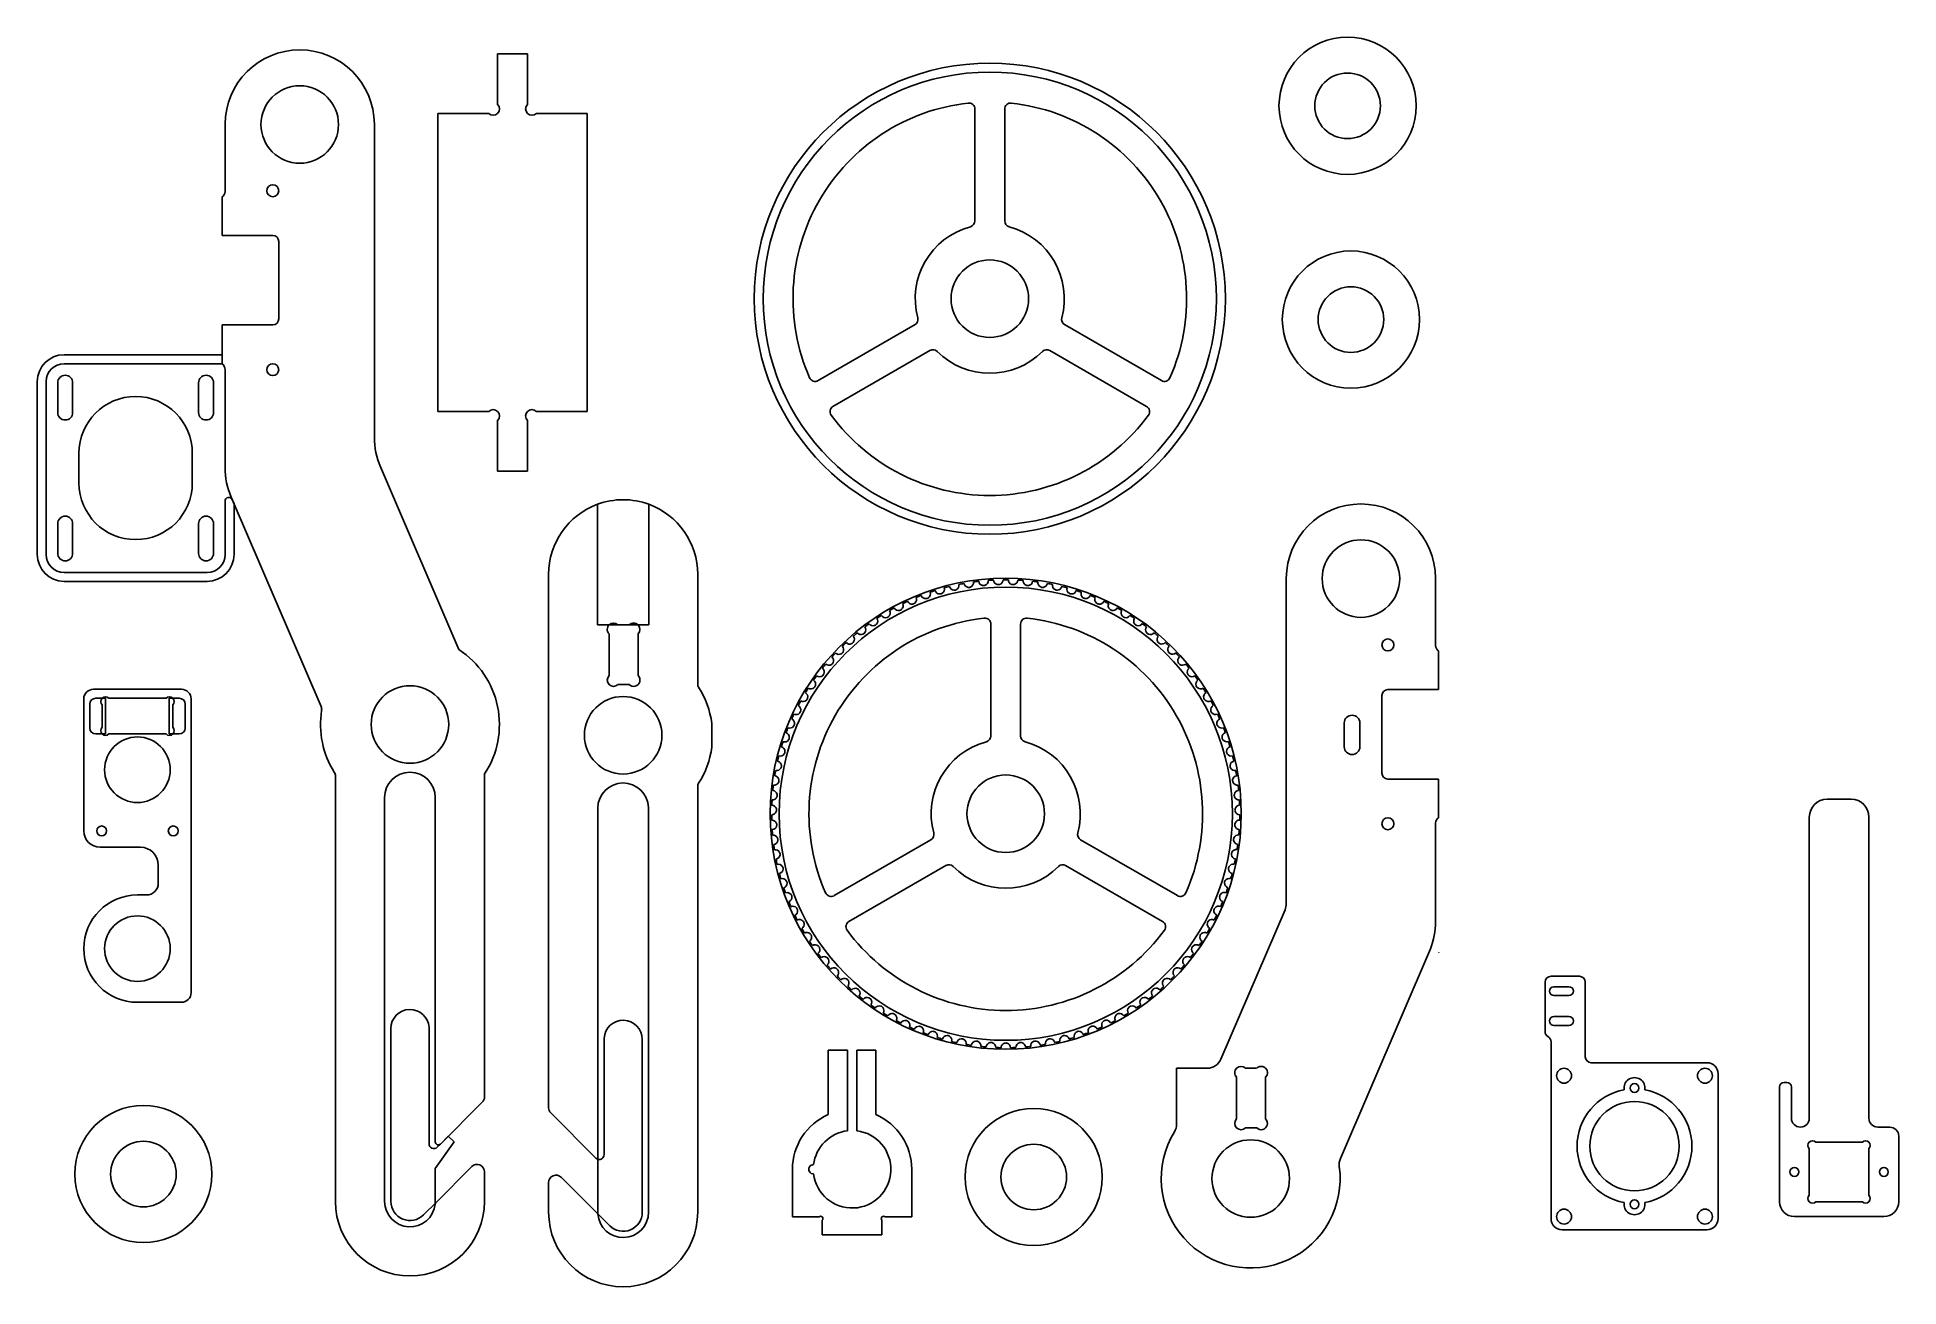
# Model space of a CAD drawing. Extents: x 18 to 642, y 12 to 431.
import ezdxf

# ---------------------------------------------------------------- set-up
doc = ezdxf.new("R2010")
doc.units = 0
doc.header["$MEASUREMENT"] = 0
doc.layers.get('0').update_dxf_attribs({"linetype": 'CONTINUOUS'})
doc.layers.add('STANDARD', color=178, linetype='CONTINUOUS')

msp = doc.modelspace()

# ---------------------------------------------------------------- linework, layer by layer
for p, q in [((332.65, 406.62), (332.65, 369.08)), ((342.65, 369.08), (342.65, 406.62)), ((312.57, 334.29), (280.06, 315.52)), ((395.24, 315.52), (362.73, 334.29)), ((285.06, 306.86), (317.57, 325.63)), ((357.73, 325.63), (390.24, 306.86)), ((25.06, 304.82), (25.06, 314.82)), ((30.06, 314.82), (30.06, 304.82)), ((72.32, 304.82), (72.32, 314.82)), ((77.32, 314.82), (77.32, 304.82)), ((32.18, 291.19), (32.18, 281.19)), ((70.19, 281.19), (70.19, 291.19)), ((206.08, 274.05), (206.08, 233.58)), ((223.3, 233.58), (223.3, 274.05)), ((25.06, 257.56), (25.06, 267.56)), ((30.06, 267.56), (30.06, 257.56)), ((72.32, 267.56), (72.32, 257.56)), ((77.32, 257.56), (77.32, 267.56)), ((189.69, 250.58), (189.69, 71.66)), ((239.69, 213.74), (239.69, 250.58)), ((321.31, 244), (321.31, 244)), ((326.03, 245.23), (326.03, 245.23)), ((330.82, 246.15), (330.82, 246.15)), ((335.66, 246.77), (335.66, 246.77)), ((340.53, 247.08), (340.53, 247.08)), ((345.41, 247.09), (345.41, 247.09)), ((350.27, 246.78), (350.27, 246.78)), ((355.11, 246.16), (355.11, 246.16)), ((359.9, 245.24), (359.9, 245.24)), ((364.63, 244.02), (364.63, 244.02)), ((307.74, 238.56), (307.74, 238.56)), ((312.15, 240.66), (312.15, 240.66)), ((316.68, 242.48), (316.68, 242.48)), ((369.26, 242.5), (369.26, 242.5)), ((373.79, 240.69), (373.79, 240.69)), ((378.2, 238.59), (378.2, 238.59)), ((206.08, 233.58), (209.97, 233.58)), ((209.97, 233.58), (219.69, 233.58)), ((216.69, 233.58), (212.95, 233.58)), ((219.69, 233.58), (223.3, 233.58)), ((299.38, 233.55), (299.38, 233.55)), ((303.48, 236.19), (303.48, 236.19)), ((338, 233.86), (338, 196.32)), ((348, 196.32), (348, 233.86)), ((382.46, 236.22), (382.46, 236.22)), ((386.57, 233.59), (386.57, 233.59)), ((209.97, 230.58), (209.96, 216.57)), ((219.68, 216.57), (219.69, 230.58)), ((291.72, 227.52), (291.72, 227.52)), ((295.45, 230.66), (295.45, 230.66)), ((390.5, 230.7), (390.5, 230.7)), ((394.23, 227.56), (394.23, 227.56)), ((284.88, 220.57), (284.88, 220.57)), ((288.19, 224.15), (288.19, 224.15)), ((397.77, 224.2), (397.77, 224.2)), ((401.08, 220.62), (401.08, 220.62)), ((212.96, 213.57), (216.7, 213.56)), ((278.98, 212.8), (278.98, 212.8)), ((281.8, 216.78), (281.8, 216.78)), ((404.15, 216.83), (404.15, 216.83)), ((406.99, 212.86), (406.99, 212.86)), ((276.41, 208.66), (276.41, 208.66)), ((409.56, 208.71), (409.56, 208.71)), ((244.42, 192.57), (244.42, 200.57)), ((272.08, 199.92), (272.08, 199.92)), ((274.1, 204.36), (274.1, 204.36)), ((411.87, 204.42), (411.87, 204.42)), ((413.89, 199.98), (413.89, 199.98)), ((270.34, 195.36), (270.34, 195.36)), ((415.64, 195.42), (415.64, 195.42)), ((268.89, 190.7), (268.89, 190.7)), ((417.09, 190.76), (417.09, 190.76)), ((266.9, 181.15), (266.9, 181.15)), ((267.75, 185.96), (267.75, 185.96)), ((418.24, 186.02), (418.24, 186.02)), ((419.09, 181.22), (419.09, 181.22)), ((134.69, 69.19), (134.69, 175.69)), ((151.69, 175.69), (151.69, 69.19)), ((239.69, 36.59), (239.69, 179.41)), ((266.36, 176.31), (266.36, 176.31)), ((419.63, 176.37), (419.63, 176.37)), ((626.5, 175.12), (618.5, 175.12)), ((266.13, 171.43), (266.13, 171.43)), ((419.87, 171.5), (419.87, 171.5)), ((612.5, 169.12), (612.5, 68.12)), ((632.5, 68.12), (632.5, 169.12)), ((266.21, 166.56), (266.21, 166.56)), ((419.79, 166.62), (419.79, 166.62)), ((266.6, 161.69), (266.6, 161.69)), ((267.3, 156.86), (267.3, 156.86)), ((317.92, 161.54), (285.41, 142.77)), ((400.59, 142.77), (368.08, 161.54)), ((418.71, 156.93), (418.71, 156.93)), ((419.41, 161.76), (419.41, 161.76)), ((268.3, 152.09), (268.3, 152.09)), ((290.41, 134.11), (322.92, 152.88)), ((363.08, 152.88), (395.59, 134.11)), ((417.72, 152.16), (417.72, 152.16)), ((269.6, 147.39), (269.6, 147.39)), ((416.42, 147.45), (416.42, 147.45)), ((271.2, 142.78), (271.2, 142.78)), ((273.08, 138.28), (273.08, 138.28)), ((412.94, 138.34), (412.94, 138.34)), ((414.83, 142.84), (414.83, 142.84)), ((275.25, 133.91), (275.25, 133.91)), ((410.78, 133.97), (410.78, 133.97)), ((277.69, 129.69), (277.69, 129.69)), ((280.4, 125.63), (280.4, 125.63)), ((405.64, 125.68), (405.64, 125.68)), ((408.34, 129.74), (408.34, 129.74)), ((283.35, 121.75), (283.35, 121.75)), ((402.69, 121.8), (402.69, 121.8)), ((286.55, 118.06), (286.55, 118.06)), ((289.97, 114.59), (289.97, 114.59)), ((396.07, 114.63), (396.07, 114.63)), ((399.5, 118.11), (399.5, 118.11)), ((523.87, 113.74), (523.87, 97.21)), ((535.37, 115.74), (525.87, 115.74)), ((537.37, 88.75), (537.37, 113.74)), ((293.61, 111.34), (293.61, 111.34)), ((297.45, 108.32), (297.45, 108.32)), ((388.61, 108.36), (388.61, 108.36)), ((392.44, 111.38), (392.44, 111.38)), ((526.87, 112.24), (531.87, 112.24)), ((531.87, 109.24), (526.87, 109.24)), ((301.47, 105.56), (301.47, 105.56)), ((305.65, 103.05), (305.65, 103.05)), ((309.99, 100.82), (309.99, 100.82)), ((376.07, 100.85), (376.07, 100.85)), ((380.41, 103.09), (380.41, 103.09)), ((384.59, 105.59), (384.59, 105.59)), ((526.87, 102.24), (531.87, 102.24)), ((208.3, 55.9), (208.3, 94.97)), ((221.08, 94.57), (221.08, 36.59)), ((314.46, 98.87), (314.46, 98.87)), ((319.04, 97.2), (319.04, 97.2)), ((323.72, 95.83), (323.72, 95.83)), ((328.48, 94.75), (328.48, 94.75)), ((333.3, 93.99), (333.3, 93.99)), ((352.77, 93.99), (352.77, 93.99)), ((357.58, 94.77), (357.58, 94.77)), ((362.34, 95.84), (362.34, 95.84)), ((367.02, 97.22), (367.02, 97.22)), ((371.6, 98.89), (371.6, 98.89)), ((525.87, 93.74), (525.87, 34.49)), ((531.87, 99.24), (526.87, 99.24)), ((289.92, 91), (283.47, 91)), ((283.47, 91), (283.47, 69.33)), ((289.92, 63.91), (289.92, 91)), ((299.47, 91), (293.02, 91)), ((293.02, 91), (293.02, 63.91)), ((299.47, 69.33), (299.47, 91)), ((338.16, 93.52), (338.16, 93.52)), ((343.03, 93.37), (343.03, 93.37)), ((347.91, 93.53), (347.91, 93.53)), ((420.43, 81.89), (420.43, 67.88)), ((427.15, 84.89), (423.42, 84.89)), ((430.15, 67.88), (430.15, 81.89)), ((578.13, 86.75), (539.37, 86.75)), ((581.88, 34.49), (581.88, 83)), ((602.5, 78.57), (602.5, 40.12)), ((604.95, 80.12), (604.05, 80.12)), ((606.5, 68.12), (606.5, 78.57)), ((134.69, 40.21), (134.69, 69.19)), ((151.69, 69.19), (151.68, 60.16)), ((190.42, 69.9), (205.55, 54.77)), ((423.43, 64.88), (427.16, 64.87)), ((639.5, 65.12), (635.5, 65.12)), ((158, 60.16), (151.68, 51.28)), ((153.39, 59.45), (156, 62.06)), ((156, 62.06), (158, 60.16)), ((612.5, 42.32), (612.5, 57.92)), ((614.7, 60.12), (630.3, 60.12)), ((632.5, 57.92), (632.5, 42.32)), ((642.5, 40.12), (642.5, 62.12)), ((151.68, 51.28), (151.64, 39.31)), ((271.47, 51), (271.47, 35)), ((311.47, 35), (311.47, 51)), ((189.69, 46.52), (189.69, 36.59)), ((206.21, 36.03), (193.96, 48.28)), ((630.3, 40.12), (614.7, 40.12)), ((210.17, 32.07), (206.21, 36.03)), ((271.47, 35), (280.37, 35)), ((281.47, 33.9), (281.47, 29)), ((301.47, 29), (301.47, 33.9)), ((302.57, 35), (311.47, 35)), ((607.5, 35.12), (637.5, 35.12)), ((281.47, 29), (301.47, 29)), ((529.62, 30.74), (578.13, 30.74))]:
    msp.add_line(p, q)
for centre, radius in [((457.64, 407.69), 23), ((457.64, 407.69), 11), ((337.65, 343), 13), ((458.76, 336), 23), ((458.76, 336), 11), ((97.19, 319.19), 2), ((462.12, 249.12), 13), ((471.15, 226.88), 2), ((143.19, 200.19), 13), ((214.68, 196.57), 13), ((51.79, 185), 11), ((343, 170.25), 13), ((471.15, 166.88), 2), ((51.79, 125), 11), ((530.24, 82.38), 2.5), ((577.5, 82.38), 2.5), ((553.87, 78.25), 1.5), ((53.78, 49.4), 23), ((352.39, 48.41), 23), ((553.87, 58.75), 15), ((53.78, 49.4), 11), ((352.39, 48.41), 11), ((425.15, 47.88), 13), ((607.5, 50.12), 1.5), ((637.5, 50.12), 1.5), ((530.24, 35.12), 2.5), ((553.87, 39.25), 1.5), ((577.5, 35.12), 2.5)]:
    msp.add_circle(centre, radius)
for centre, radius, start, end in [((337.65, 343), 66, 96.27929, 203.72071), ((330.65, 406.62), 2, 0, 96.27929), ((344.65, 406.62), 2, 83.72071, 180), ((337.65, 343), 66, 336.27929, 83.72071), ((330.65, 369.08), 2, 285.02611, 0), ((344.65, 369.08), 2, 180, 254.97389), ((337.65, 343), 25, 105.02611, 194.97389), ((337.65, 343), 25, 345.02611, 74.97389), ((311.57, 336.02), 2, 300, 14.97389), ((363.73, 336.02), 2, 165.02611, 240), ((318.57, 323.9), 2, 45.02611, 120), ((337.65, 343), 25, 225.02611, 314.97389), ((356.73, 323.9), 2, 60, 134.97389), ((27.56, 314.82), 2.5, 0, 180), ((74.82, 314.82), 2.5, 0, 180), ((279.06, 317.25), 2, 203.72071, 300), ((396.24, 317.25), 2, 240, 336.27929), ((51.19, 291.19), 19, 0, 180), ((286.06, 305.13), 2, 120, 216.27929), ((389.24, 305.13), 2, 323.72071, 60), ((27.56, 304.82), 2.5, 180, 0), ((74.82, 304.82), 2.5, 180, 0), ((337.65, 343), 66, 216.27929, 323.72071), ((51.19, 281.19), 19, 180, 0), ((214.69, 250.58), 25, 69.85087, 110.14913), ((214.69, 250.58), 25, 69.85087, 110.14913), ((27.56, 267.56), 2.5, 0, 180), ((74.82, 267.56), 2.5, 0, 180), ((214.69, 250.58), 25, 110.14913, 180), ((214.69, 250.58), 25, 0, 69.85087), ((27.56, 257.56), 2.5, 180, 0), ((74.82, 257.56), 2.5, 180, 0), ((316.14, 243.99), 1.59, 304.67046, 20.01905), ((342.97, 170.24), 78.5, 108.16965, 108.82656), ((343, 170.25), 78.5, 107.53708, 108.19399), ((320.87, 245.55), 1.59, 196.38269, 270.95403), ((320.95, 245.46), 1.5, 268.11348, 283.93073), ((320.86, 245.43), 1.5, 287.52276, 303.81839), ((320.87, 245.55), 1.59, 301.0341, 16.38269), ((342.97, 170.24), 78.5, 104.53329, 105.19019), ((343, 170.25), 78.5, 103.90072, 104.55762), ((325.69, 246.8), 1.59, 192.74632, 267.31767), ((325.76, 246.7), 1.5, 264.47712, 280.29436), ((325.67, 246.68), 1.5, 283.8864, 300.18203), ((325.69, 246.8), 1.59, 297.39774, 12.74632), ((342.97, 170.24), 78.5, 100.89692, 101.55383), ((343, 170.25), 78.5, 100.26435, 100.92126), ((330.58, 247.74), 1.59, 189.10996, 263.68131), ((330.65, 247.64), 1.5, 260.84076, 276.658), ((330.55, 247.63), 1.5, 280.25004, 296.54567), ((330.58, 247.74), 1.59, 293.76137, 9.10996), ((342.97, 170.24), 78.5, 97.26056, 97.91747), ((343, 170.25), 78.5, 96.62799, 97.2849), ((335.52, 248.37), 1.59, 185.4736, 260.04494), ((335.58, 248.27), 1.5, 257.20439, 273.02163), ((335.49, 248.26), 1.5, 276.61367, 292.9093), ((335.52, 248.37), 1.59, 290.12501, 5.4736), ((342.97, 170.25), 78.5, 93.62419, 94.2811), ((343, 170.25), 78.5, 92.99162, 93.64853), ((340.49, 248.69), 1.59, 181.83723, 256.40858), ((340.54, 248.58), 1.5, 253.56803, 269.38527), ((340.45, 248.58), 1.5, 272.97731, 289.27294), ((340.49, 248.69), 1.59, 286.48865, 1.83723), ((342.97, 170.25), 78.5, 89.98783, 90.64474), ((343, 170.25), 78.5, 89.35526, 90.01217), ((345.47, 248.69), 1.59, 178.20087, 252.77222), ((345.52, 248.58), 1.5, 249.93167, 265.74891), ((345.42, 248.59), 1.5, 269.34094, 285.63658), ((345.47, 248.69), 1.59, 282.85228, 358.20087), ((342.97, 170.25), 78.5, 86.35147, 87.00838), ((343, 170.25), 78.5, 85.7189, 86.37581), ((350.44, 248.38), 1.59, 174.56451, 249.13585), ((350.48, 248.26), 1.5, 246.2953, 262.11254), ((350.39, 248.27), 1.5, 265.70458, 282.00021), ((350.44, 248.38), 1.59, 279.21592, 354.56451), ((342.97, 170.25), 78.5, 82.7151, 83.37201), ((343, 170.25), 78.5, 82.08253, 82.73944), ((355.38, 247.75), 1.59, 170.92814, 245.49949), ((355.41, 247.63), 1.5, 242.65894, 258.47618), ((355.32, 247.65), 1.5, 262.06822, 278.36385), ((355.38, 247.75), 1.59, 275.57956, 350.92814), ((342.97, 170.25), 78.5, 79.07874, 79.73565), ((343, 170.25), 78.5, 78.44617, 79.10308), ((360.27, 246.81), 1.59, 167.29178, 241.86313), ((360.3, 246.69), 1.5, 239.02258, 254.83982), ((360.2, 246.71), 1.5, 258.43185, 274.72749), ((360.27, 246.81), 1.59, 271.94319, 347.29178), ((342.97, 170.26), 78.5, 75.44238, 76.09928), ((343, 170.25), 78.5, 74.80981, 75.46671), ((365.1, 245.56), 1.59, 163.65541, 238.22676), ((365.11, 245.44), 1.5, 235.38621, 251.20345), ((365.02, 245.47), 1.5, 254.79549, 271.09112), ((365.1, 245.56), 1.59, 268.30683, 343.65541), ((342.97, 170.26), 78.5, 71.80601, 72.46292), ((343, 170.25), 78.5, 71.17344, 71.83035), ((369.83, 244), 1.59, 160.01905, 234.5904), ((302.67, 237.58), 1.59, 315.57956, 30.92814), ((342.97, 170.23), 78.5, 119.07874, 119.73565), ((343, 170.25), 78.5, 118.44617, 119.10308), ((307.02, 240), 1.59, 207.29178, 281.86313), ((307.11, 239.92), 1.5, 279.02258, 294.83982), ((307.03, 239.88), 1.5, 298.43185, 314.72749), ((307.02, 240), 1.59, 311.94319, 27.29178), ((342.97, 170.23), 78.5, 115.44238, 116.09928), ((343, 170.25), 78.5, 114.80981, 115.46671), ((311.52, 242.14), 1.59, 203.65541, 278.22676), ((311.6, 242.06), 1.5, 275.38621, 291.20345), ((311.52, 242.02), 1.5, 294.79549, 311.09112), ((311.52, 242.14), 1.59, 308.30683, 23.65541), ((342.97, 170.23), 78.5, 111.80601, 112.46292), ((343, 170.25), 78.5, 111.17344, 111.83035), ((316.14, 243.99), 1.59, 200.01905, 274.5904), ((316.22, 243.91), 1.5, 271.74985, 287.56709), ((316.13, 243.87), 1.5, 291.15913, 307.45476), ((369.83, 243.89), 1.5, 231.74985, 247.56709), ((369.75, 243.92), 1.5, 251.15913, 267.45476), ((369.83, 244), 1.59, 264.67046, 340.01905), ((342.97, 170.26), 78.5, 68.16965, 68.82656), ((343, 170.25), 78.5, 67.53708, 68.19399), ((374.45, 242.15), 1.59, 156.38269, 230.95403), ((374.45, 242.03), 1.5, 228.11348, 243.93073), ((374.36, 242.07), 1.5, 247.52276, 263.81839), ((374.45, 242.15), 1.59, 261.0341, 336.38269), ((342.97, 170.26), 78.5, 64.53329, 65.19019), ((343, 170.25), 78.5, 63.90072, 64.55762), ((378.95, 240.01), 1.59, 152.74632, 227.31767), ((378.94, 239.9), 1.5, 224.47712, 240.29436), ((378.86, 239.94), 1.5, 243.8864, 260.18203), ((378.95, 240.01), 1.59, 257.39774, 332.74632), ((342.97, 170.26), 78.5, 60.89692, 61.55383), ((343, 170.25), 78.5, 60.26435, 60.92126), ((383.3, 237.59), 1.59, 149.10996, 223.68131), ((211.46, 232.08), 2.12, 134.86253, 225.08911), ((211.46, 232.08), 2.12, 45.13747, 134.86253), ((218.19, 232.08), 2.12, 44.97582, 135.02418), ((218.19, 232.08), 2.12, 314.97582, 44.97582), ((343, 170.25), 66, 96.27929, 203.72071), ((342.97, 170.23), 78.5, 126.35147, 127.00838), ((294.47, 231.93), 1.59, 322.85228, 38.20087), ((343, 170.25), 78.5, 125.7189, 126.37581), ((298.48, 234.88), 1.59, 214.56451, 289.13585), ((298.58, 234.82), 1.5, 286.2953, 302.11254), ((298.5, 234.77), 1.5, 305.70458, 322.00021), ((298.48, 234.88), 1.59, 319.21592, 34.56451), ((342.97, 170.23), 78.5, 122.7151, 123.37201), ((343, 170.25), 78.5, 122.08253, 122.73944), ((302.67, 237.58), 1.59, 210.92814, 285.49949), ((302.77, 237.51), 1.5, 282.65894, 298.47618), ((302.69, 237.46), 1.5, 302.06822, 318.36385), ((336, 233.86), 2, 0, 96.27929), ((350, 233.86), 2, 83.72071, 180), ((343, 170.25), 66, 336.27929, 83.72071), ((383.29, 237.48), 1.5, 220.84076, 236.658), ((383.21, 237.53), 1.5, 240.25004, 256.54567), ((383.3, 237.59), 1.59, 253.76137, 329.10996), ((342.97, 170.27), 78.5, 57.26056, 57.91747), ((343, 170.25), 78.5, 56.62799, 57.2849), ((387.49, 234.9), 1.59, 145.4736, 220.04494), ((387.47, 234.79), 1.5, 217.20439, 233.02163), ((387.39, 234.84), 1.5, 236.61367, 252.9093), ((387.49, 234.9), 1.59, 250.12501, 325.4736), ((342.97, 170.27), 78.5, 53.62419, 54.2811), ((343, 170.25), 78.5, 52.99162, 53.64853), ((391.5, 231.95), 1.59, 141.83723, 216.40858), ((391.47, 231.84), 1.5, 213.56803, 229.38527), ((342.98, 170.22), 78.5, 133.62419, 134.2811), ((287.05, 225.29), 1.59, 330.12501, 45.4736), ((343, 170.25), 78.5, 132.99162, 133.64853), ((290.66, 228.73), 1.59, 221.83723, 296.40858), ((290.76, 228.68), 1.5, 293.56803, 309.38527), ((290.69, 228.62), 1.5, 312.97731, 329.27294), ((342.97, 170.23), 78.5, 129.98783, 130.64474), ((290.66, 228.73), 1.59, 326.48865, 41.83723), ((343, 170.25), 78.5, 129.35526, 130.01217), ((294.47, 231.93), 1.59, 218.20087, 292.77222), ((294.58, 231.87), 1.5, 289.93167, 305.74891), ((294.5, 231.82), 1.5, 309.34094, 325.63658), ((391.4, 231.89), 1.5, 232.97731, 249.27294), ((391.5, 231.95), 1.59, 246.48865, 321.83723), ((342.97, 170.27), 78.5, 49.98783, 50.64474), ((343, 170.25), 78.5, 49.35526, 50.01217), ((395.32, 228.75), 1.59, 138.20087, 212.77222), ((395.28, 228.64), 1.5, 209.93167, 225.74891), ((395.21, 228.7), 1.5, 229.34094, 245.63658), ((395.32, 228.75), 1.59, 242.85228, 318.20087), ((342.98, 170.27), 78.5, 46.35147, 47.00838), ((343, 170.25), 78.5, 45.7189, 46.37581), ((398.92, 225.31), 1.59, 134.56451, 209.13585), ((342.98, 170.22), 78.5, 140.89692, 141.55383), ((280.54, 217.76), 1.59, 337.39774, 52.74632), ((343, 170.25), 78.5, 140.26435, 140.92126), ((283.67, 221.63), 1.59, 229.10996, 303.68131), ((283.79, 221.59), 1.5, 300.84076, 316.658), ((342.98, 170.22), 78.5, 137.26056, 137.91747), ((283.67, 221.63), 1.59, 333.76137, 49.10996), ((283.73, 221.52), 1.5, 320.25004, 336.54567), ((343, 170.25), 78.5, 136.62799, 137.2849), ((287.05, 225.29), 1.59, 225.4736, 300.04494), ((287.16, 225.25), 1.5, 297.20439, 313.02163), ((287.1, 225.18), 1.5, 316.61367, 332.9093), ((398.88, 225.2), 1.5, 206.2953, 222.11254), ((398.81, 225.27), 1.5, 225.70458, 242.00021), ((398.92, 225.31), 1.59, 239.21592, 314.56451), ((342.98, 170.27), 78.5, 42.7151, 43.37201), ((343, 170.25), 78.5, 42.08253, 42.73944), ((402.3, 221.66), 1.59, 130.92814, 205.49949), ((402.25, 221.55), 1.5, 202.65894, 218.47618), ((402.19, 221.62), 1.5, 222.06822, 238.36385), ((402.3, 221.66), 1.59, 235.57956, 310.92814), ((342.98, 170.27), 78.5, 39.07874, 39.73565), ((405.44, 217.79), 1.59, 127.29178, 201.86313), ((343, 170.25), 78.5, 38.44617, 39.10308), ((211.46, 215.07), 2.12, 134.97582, 314.97582), ((218.19, 215.07), 2.12, 225.16742, 45.16742), ((241.69, 213.74), 2, 180, 212.44128), ((214.68, 196.57), 30, 7.65681, 32.44128), ((343, 170.25), 78.5, 147.53708, 148.19399), ((277.65, 213.71), 1.59, 236.38269, 310.95403), ((342.98, 170.22), 78.5, 144.53329, 145.19019), ((277.65, 213.71), 1.59, 341.0341, 56.38269), ((277.76, 213.69), 1.5, 308.11348, 323.93073), ((277.71, 213.61), 1.5, 327.52276, 343.81839), ((343, 170.25), 78.5, 143.90072, 144.55762), ((280.54, 217.76), 1.59, 232.74632, 307.31767), ((280.65, 217.74), 1.5, 304.47712, 320.29436), ((280.59, 217.66), 1.5, 323.8864, 340.18203), ((405.39, 217.69), 1.5, 199.02258, 214.83982), ((405.33, 217.76), 1.5, 218.43185, 234.72749), ((405.44, 217.79), 1.59, 231.94319, 307.29178), ((342.98, 170.27), 78.5, 35.44238, 36.09928), ((408.33, 213.73), 1.59, 123.65541, 198.22676), ((408.27, 213.64), 1.5, 195.38621, 211.20345), ((343, 170.25), 78.5, 34.80981, 35.46671), ((408.22, 213.71), 1.5, 214.79549, 231.09112), ((408.33, 213.73), 1.59, 228.30683, 303.65541), ((342.98, 170.28), 78.5, 31.80601, 32.46292), ((62.51, 207.87), 1.6, 45, 135), ((342.98, 170.22), 78.5, 151.80601, 152.46292), ((272.67, 205.08), 1.59, 348.30683, 63.65541), ((343, 170.25), 78.5, 151.17344, 151.83035), ((275.02, 209.47), 1.59, 240.01905, 314.5904), ((342.98, 170.22), 78.5, 148.16965, 148.82656), ((275.02, 209.47), 1.59, 344.67046, 60.01905), ((275.14, 209.46), 1.5, 311.74985, 327.56709), ((275.09, 209.38), 1.5, 331.15913, 347.45476), ((410.96, 209.5), 1.59, 120.01905, 194.5904), ((410.89, 209.41), 1.5, 191.74985, 207.56709), ((410.84, 209.49), 1.5, 211.15913, 227.45476), ((343, 170.25), 78.5, 31.17344, 31.83035), ((410.96, 209.5), 1.59, 224.67046, 300.01905), ((413.31, 205.11), 1.59, 116.38269, 190.95403), ((342.98, 170.28), 78.5, 28.16965, 28.82656), ((343, 170.25), 78.5, 27.53708, 28.19399), ((342.99, 170.22), 78.5, 155.44238, 156.09928), ((270.6, 200.55), 1.59, 351.94319, 67.29178), ((343, 170.25), 78.5, 154.80981, 155.46671), ((270.72, 200.55), 1.5, 319.02258, 334.83982), ((272.67, 205.08), 1.59, 243.65541, 318.22676), ((270.69, 200.47), 1.5, 338.43185, 354.72749), ((272.79, 205.08), 1.5, 315.38621, 331.20345), ((272.75, 204.99), 1.5, 334.79549, 351.09112), ((413.24, 205.02), 1.5, 188.11348, 203.93073), ((413.2, 205.11), 1.5, 207.52276, 223.81839), ((413.31, 205.11), 1.59, 221.0341, 296.38269), ((415.38, 200.58), 1.59, 112.74632, 187.31767), ((415.3, 200.5), 1.5, 184.47712, 200.29436), ((415.27, 200.59), 1.5, 203.8864, 220.18203), ((342.99, 170.28), 78.5, 24.53329, 25.19019), ((343, 170.25), 78.5, 23.90072, 24.55762), ((342.99, 170.22), 78.5, 162.7151, 163.37201), ((343, 170.25), 78.5, 162.08253, 162.73944), ((268.83, 195.9), 1.59, 250.92814, 325.49949), ((342.99, 170.22), 78.5, 159.07874, 159.73565), ((268.83, 195.9), 1.59, 355.57956, 70.92814), ((343, 170.25), 78.5, 158.44617, 159.10308), ((270.6, 200.55), 1.59, 247.29178, 321.86313), ((268.95, 195.91), 1.5, 322.65894, 338.47618), ((268.91, 195.82), 1.5, 342.06822, 358.36385), ((343, 170.25), 25, 105.02611, 194.97389), ((336, 196.32), 2, 285.02611, 0), ((350, 196.32), 2, 180, 254.97389), ((343, 170.25), 25, 345.02611, 74.97389), ((415.38, 200.58), 1.59, 217.39774, 292.74632), ((417.16, 195.93), 1.59, 109.10996, 183.68131), ((417.07, 195.85), 1.5, 180.84076, 196.658), ((417.04, 195.94), 1.5, 200.25004, 216.54567), ((417.16, 195.93), 1.59, 213.76137, 289.10996), ((342.99, 170.28), 78.5, 20.89692, 21.55383), ((343, 170.25), 78.5, 20.26435, 20.92126), ((342.99, 170.28), 78.5, 17.26056, 17.91747), ((343, 170.25), 78.5, 16.62799, 17.2849), ((214.68, 196.57), 30, 327.55872, 352.3323), ((342.99, 170.21), 78.5, 166.35147, 167.00838), ((266.18, 186.3), 1.59, 2.85228, 78.20087), ((343, 170.25), 78.5, 165.7189, 166.37581), ((267.35, 191.15), 1.59, 254.56451, 329.13585), ((267.35, 191.15), 1.59, 359.21592, 74.56451), ((267.47, 191.16), 1.5, 326.2953, 342.11254), ((267.44, 191.07), 1.5, 345.70458, 2.00021), ((418.64, 191.18), 1.59, 105.4736, 180.04494), ((418.55, 191.1), 1.5, 177.20439, 193.02163), ((418.53, 191.19), 1.5, 196.61367, 212.9093), ((418.64, 191.18), 1.59, 210.12501, 285.4736), ((419.82, 186.34), 1.59, 101.83723, 176.40858), ((342.99, 170.28), 78.5, 13.62419, 14.2811), ((343, 170.25), 78.5, 12.99162, 13.64853), ((143.19, 175.69), 8.5, 0, 180), ((342.99, 170.21), 78.5, 169.98783, 170.64474), ((265.31, 181.4), 1.59, 6.48865, 81.83723), ((343, 170.25), 78.5, 169.35526, 170.01217), ((266.18, 186.3), 1.59, 258.20087, 332.77222), ((265.43, 181.43), 1.5, 333.56803, 349.38527), ((265.41, 181.34), 1.5, 352.97731, 9.27294), ((266.29, 186.33), 1.5, 329.93167, 345.74891), ((266.27, 186.24), 1.5, 349.34094, 5.63658), ((419.72, 186.27), 1.5, 173.56803, 189.38527), ((419.7, 186.36), 1.5, 192.97731, 209.27294), ((419.82, 186.34), 1.59, 206.48865, 281.83723), ((420.58, 181.37), 1.5, 169.93167, 185.74891), ((420.57, 181.46), 1.5, 189.34094, 205.63658), ((420.68, 181.43), 1.59, 98.20087, 172.77222), ((342.99, 170.28), 78.5, 9.98783, 10.64474), ((343, 170.25), 78.5, 9.35526, 10.01217), ((241.69, 179.41), 2, 147.55872, 180), ((343, 170.25), 78.5, 176.62799, 177.2849), ((264.76, 176.45), 1.59, 265.4736, 340.04494), ((343, 170.21), 78.5, 173.62419, 174.2811), ((264.76, 176.45), 1.59, 10.12501, 85.4736), ((343, 170.25), 78.5, 172.99162, 173.64853), ((265.31, 181.4), 1.59, 261.83723, 336.40858), ((264.87, 176.49), 1.5, 337.20439, 353.02163), ((264.87, 176.4), 1.5, 356.61367, 12.9093), ((420.68, 181.43), 1.59, 202.85228, 278.20087), ((421.13, 176.43), 1.5, 166.2953, 182.11254), ((421.12, 176.52), 1.5, 185.70458, 202.00021), ((421.24, 176.48), 1.59, 94.56451, 169.13585), ((421.24, 176.48), 1.59, 199.21592, 274.56451), ((343, 170.28), 78.5, 6.35147, 7.00838), ((343, 170.25), 78.5, 5.7189, 6.37581), ((343, 170.28), 78.5, 2.7151, 3.37201), ((618.5, 169.12), 6, 90, 180), ((626.5, 169.12), 6, 0, 90), ((264.53, 171.48), 1.59, 269.10996, 343.68131), ((343, 170.25), 78.5, 180.26435, 180.92126), ((343, 170.21), 78.5, 180.89692, 181.55383), ((343, 170.21), 78.5, 177.26056, 177.91747), ((264.53, 171.48), 1.59, 13.76137, 89.10996), ((264.64, 171.52), 1.5, 340.84076, 356.658), ((264.63, 171.43), 1.5, 0.25004, 16.54567), ((421.37, 171.46), 1.5, 162.65894, 178.47618), ((421.37, 171.55), 1.5, 182.06822, 198.36385), ((421.47, 171.51), 1.59, 90.92814, 165.49949), ((421.47, 171.51), 1.59, 195.57956, 270.92814), ((343, 170.25), 78.5, 2.08253, 2.73944), ((343, 170.25), 78.5, 358.44617, 359.10308), ((343, 170.28), 78.5, 359.07874, 359.73565), ((264.61, 166.5), 1.59, 17.39774, 92.74632), ((264.61, 166.5), 1.59, 272.74632, 347.31767), ((343, 170.25), 78.5, 183.90072, 184.55762), ((343, 170.21), 78.5, 184.53329, 185.19019), ((265, 161.53), 1.59, 21.0341, 96.38269), ((264.72, 166.45), 1.5, 3.8864, 20.18203), ((264.71, 166.55), 1.5, 344.47712, 0.29436), ((316.92, 163.27), 2, 300, 14.97389), ((369.08, 163.27), 2, 165.02611, 240), ((421, 161.56), 1.59, 83.65541, 158.22676), ((421.28, 166.49), 1.5, 159.02258, 174.83982), ((421.29, 166.58), 1.5, 178.43185, 194.72749), ((421.4, 166.53), 1.59, 191.94319, 267.29178), ((421.4, 166.53), 1.59, 87.29178, 161.86313), ((343, 170.25), 78.5, 354.80981, 355.46671), ((343, 170.28), 78.5, 355.44238, 356.09928), ((265, 161.53), 1.59, 276.38269, 350.95403), ((343, 170.25), 78.5, 187.53708, 188.19399), ((343, 170.21), 78.5, 188.16965, 188.82656), ((265.71, 156.6), 1.59, 24.67046, 100.01905), ((265.71, 156.6), 1.59, 280.01905, 354.5904), ((265.11, 161.5), 1.5, 7.52276, 23.81839), ((265.1, 161.59), 1.5, 348.11348, 3.93073), ((265.83, 156.57), 1.5, 11.15913, 27.45476), ((265.81, 156.67), 1.5, 351.74985, 7.56709), ((420.2, 156.7), 1.5, 171.15913, 187.45476), ((420.18, 156.61), 1.5, 151.74985, 167.56709), ((420.29, 156.64), 1.59, 184.67046, 260.01905), ((420.29, 156.64), 1.59, 80.01905, 154.5904), ((420.9, 161.62), 1.5, 174.79549, 191.09112), ((420.89, 161.53), 1.5, 155.38621, 171.20345), ((421, 161.56), 1.59, 188.30683, 263.65541), ((343, 170.25), 78.5, 351.17344, 351.83035), ((343, 170.28), 78.5, 351.80601, 352.46292), ((343, 170.25), 78.5, 191.17344, 191.83035), ((343.01, 170.21), 78.5, 191.80601, 192.46292), ((266.73, 151.73), 1.59, 28.30683, 103.65541), ((266.73, 151.73), 1.59, 283.65541, 358.22676), ((343, 170.25), 78.5, 194.80981, 195.46671), ((266.85, 151.71), 1.5, 14.79549, 31.09112), ((266.83, 151.8), 1.5, 355.38621, 11.20345), ((323.92, 151.15), 2, 45.02611, 120), ((343, 170.25), 25, 225.02611, 314.97389), ((362.08, 151.15), 2, 60, 134.97389), ((419.18, 151.83), 1.5, 167.52276, 183.81839), ((419.28, 151.76), 1.59, 181.0341, 256.38269), ((419.16, 151.74), 1.5, 148.11348, 163.93073), ((419.28, 151.76), 1.59, 76.38269, 150.95403), ((343.01, 170.28), 78.5, 344.53329, 345.19019), ((343, 170.25), 78.5, 347.53708, 348.19399), ((343.01, 170.28), 78.5, 348.16965, 348.82656), ((343.01, 170.22), 78.5, 195.44238, 196.09928), ((268.06, 146.93), 1.59, 31.94319, 107.29178), ((268.06, 146.93), 1.59, 287.29178, 1.86313), ((343, 170.25), 78.5, 198.44617, 199.10308), ((343.01, 170.22), 78.5, 199.07874, 199.73565), ((269.69, 142.22), 1.59, 35.57956, 110.92814), ((268.18, 146.92), 1.5, 18.43185, 34.72749), ((268.15, 147.01), 1.5, 359.02258, 14.83982), ((284.41, 144.5), 2, 203.72071, 300), ((401.59, 144.5), 2, 240, 336.27929), ((416.32, 142.25), 1.59, 69.10996, 143.68131), ((417.86, 147.04), 1.5, 163.8864, 180.18203), ((417.95, 146.96), 1.59, 177.39774, 252.74632), ((417.83, 146.95), 1.5, 144.47712, 160.29436), ((417.95, 146.96), 1.59, 72.74632, 147.31767), ((343, 170.25), 78.5, 340.26435, 340.92126), ((343.01, 170.28), 78.5, 340.89692, 341.55383), ((343, 170.25), 78.5, 343.90072, 344.55762), ((269.69, 142.22), 1.59, 290.92814, 5.49949), ((343, 170.25), 78.5, 202.08253, 202.73944), ((343.01, 170.22), 78.5, 202.7151, 203.37201), ((271.62, 137.63), 1.59, 39.21592, 114.56451), ((269.81, 142.22), 1.5, 22.06822, 38.36385), ((269.78, 142.3), 1.5, 2.65894, 18.47618), ((271.62, 137.63), 1.59, 294.56451, 9.13585), ((271.73, 137.63), 1.5, 25.70458, 42.00021), ((271.7, 137.72), 1.5, 6.2953, 22.11254), ((414.4, 137.66), 1.59, 170.12501, 245.4736), ((414.32, 137.75), 1.5, 156.61367, 172.9093), ((414.28, 137.66), 1.5, 137.20439, 153.02163), ((414.4, 137.66), 1.59, 65.4736, 140.04494), ((416.32, 142.25), 1.59, 173.76137, 249.10996), ((416.24, 142.34), 1.5, 160.25004, 176.54567), ((416.2, 142.25), 1.5, 140.84076, 156.658), ((343, 170.25), 78.5, 336.62799, 337.2849), ((343.01, 170.28), 78.5, 337.26056, 337.91747), ((343, 170.25), 78.5, 205.7189, 206.37581), ((343.01, 170.22), 78.5, 206.35147, 207.00838), ((273.83, 133.17), 1.59, 42.85228, 118.20087), ((273.83, 133.17), 1.59, 298.20087, 12.77222), ((343, 170.25), 78.5, 209.35526, 210.01217), ((273.95, 133.18), 1.5, 29.34094, 45.63658), ((273.9, 133.26), 1.5, 9.93167, 25.74891), ((291.41, 132.38), 2, 120, 216.27929), ((343, 170.25), 66, 216.27929, 323.72071), ((394.59, 132.38), 2, 323.72071, 60), ((412.19, 133.2), 1.59, 166.48865, 241.83723), ((412.11, 133.29), 1.5, 152.97731, 169.27294), ((412.07, 133.21), 1.5, 133.56803, 149.38527), ((343.02, 170.28), 78.5, 329.98783, 330.64474), ((412.19, 133.2), 1.59, 61.83723, 136.40858), ((343, 170.25), 78.5, 332.99162, 333.64853), ((343.01, 170.28), 78.5, 333.62419, 334.2811), ((343.02, 170.22), 78.5, 209.98783, 210.64474), ((276.32, 128.85), 1.59, 46.48865, 121.83723), ((276.32, 128.85), 1.59, 301.83723, 16.40858), ((343, 170.25), 78.5, 212.99162, 213.64853), ((276.44, 128.87), 1.5, 32.97731, 49.27294), ((343.02, 170.22), 78.5, 213.62419, 214.2811), ((276.39, 128.95), 1.5, 13.56803, 29.38527), ((279.08, 124.71), 1.59, 50.12501, 125.4736), ((279.08, 124.71), 1.59, 305.4736, 20.04494), ((279.19, 124.73), 1.5, 36.61367, 52.9093), ((279.14, 124.81), 1.5, 17.20439, 33.02163), ((406.94, 124.74), 1.59, 159.21592, 234.56451), ((406.88, 124.84), 1.5, 145.70458, 162.00021), ((406.82, 124.76), 1.5, 126.2953, 142.11254), ((406.94, 124.74), 1.59, 54.56451, 129.13585), ((343, 170.25), 78.5, 325.7189, 326.37581), ((409.7, 128.88), 1.59, 162.85228, 238.20087), ((409.63, 128.98), 1.5, 149.34094, 165.63658), ((409.58, 128.9), 1.5, 129.93167, 145.74891), ((343.02, 170.27), 78.5, 326.35147, 327.00838), ((409.7, 128.88), 1.59, 58.20087, 132.77222), ((343, 170.25), 78.5, 329.35526, 330.01217), ((343, 170.25), 78.5, 216.62799, 217.2849), ((343.02, 170.22), 78.5, 217.26056, 217.91747), ((282.1, 120.75), 1.59, 53.76137, 129.10996), ((282.21, 120.78), 1.5, 40.25004, 56.54567), ((282.1, 120.75), 1.59, 309.10996, 23.68131), ((343, 170.25), 78.5, 220.26435, 220.92126), ((282.15, 120.85), 1.5, 20.84076, 36.658), ((343.02, 170.22), 78.5, 220.89692, 221.55383), ((343, 170.25), 78.5, 318.44617, 319.10308), ((403.93, 120.77), 1.59, 155.57956, 230.92814), ((343.02, 170.27), 78.5, 319.07874, 319.73565), ((403.87, 120.88), 1.5, 142.06822, 158.36385), ((403.81, 120.8), 1.5, 122.65894, 138.47618), ((403.93, 120.77), 1.59, 50.92814, 125.49949), ((343, 170.25), 78.5, 322.08253, 322.73944), ((343.02, 170.27), 78.5, 322.7151, 323.37201), ((285.36, 116.98), 1.59, 57.39774, 132.74632), ((285.47, 117.02), 1.5, 43.8864, 60.18203), ((285.36, 116.98), 1.59, 312.74632, 27.31767), ((343, 170.25), 78.5, 223.90072, 224.55762), ((285.41, 117.09), 1.5, 24.47712, 40.29436), ((343.02, 170.22), 78.5, 224.53329, 225.19019), ((288.85, 113.43), 1.59, 61.0341, 136.38269), ((288.96, 113.48), 1.5, 47.52276, 63.81839), ((288.89, 113.55), 1.5, 28.11348, 43.93073), ((288.85, 113.43), 1.59, 316.38269, 30.95403), ((397.17, 113.46), 1.59, 148.30683, 223.65541), ((397.13, 113.57), 1.5, 134.79549, 151.09112), ((397.06, 113.5), 1.5, 115.38621, 131.20345), ((397.17, 113.46), 1.59, 43.65541, 118.22676), ((343, 170.25), 78.5, 314.80981, 315.46671), ((343.02, 170.27), 78.5, 315.44238, 316.09928), ((400.67, 117.01), 1.59, 151.94319, 227.29178), ((400.62, 117.12), 1.5, 138.43185, 154.72749), ((400.55, 117.05), 1.5, 119.02258, 134.83982), ((400.67, 117.01), 1.59, 47.29178, 121.86313), ((525.87, 113.74), 2, 90, 180), ((535.37, 113.74), 2, 0, 90), ((343, 170.25), 78.5, 227.53708, 228.19399), ((343.02, 170.22), 78.5, 228.16965, 228.82656), ((292.56, 110.11), 1.59, 64.67046, 140.01905), ((292.67, 110.17), 1.5, 51.15913, 67.45476), ((292.6, 110.23), 1.5, 31.74985, 47.56709), ((292.56, 110.11), 1.59, 320.01905, 34.5904), ((343, 170.25), 78.5, 231.17344, 231.83035), ((343.03, 170.23), 78.5, 231.80601, 232.46292), ((296.48, 107.04), 1.59, 68.30683, 143.65541), ((296.58, 107.1), 1.5, 54.79549, 71.09112), ((296.51, 107.15), 1.5, 35.38621, 51.20345), ((296.48, 107.04), 1.59, 323.65541, 38.22676), ((389.55, 107.06), 1.59, 141.0341, 216.38269), ((389.52, 107.17), 1.5, 127.52276, 143.81839), ((389.44, 107.12), 1.5, 108.11348, 123.93073), ((389.55, 107.06), 1.59, 36.38269, 110.95403), ((343, 170.25), 78.5, 307.53708, 308.19399), ((343.03, 170.27), 78.5, 308.16965, 308.82656), ((393.46, 110.14), 1.59, 144.67046, 220.01905), ((393.43, 110.25), 1.5, 131.15913, 147.45476), ((393.36, 110.19), 1.5, 111.74985, 127.56709), ((393.46, 110.14), 1.59, 40.01905, 114.5904), ((343, 170.25), 78.5, 311.17344, 311.83035), ((343.02, 170.27), 78.5, 311.80601, 312.46292), ((526.87, 110.74), 1.5, 90, 270), ((531.87, 110.74), 1.5, 270, 90), ((214.68, 94.57), 6.4, 360, 176.4517), ((343, 170.25), 78.5, 234.80981, 235.46671), ((343.03, 170.23), 78.5, 235.44238, 236.09928), ((300.58, 104.21), 1.59, 71.94319, 147.29178), ((300.68, 104.28), 1.5, 58.43185, 74.72749), ((300.6, 104.33), 1.5, 39.02258, 54.83982), ((300.58, 104.21), 1.59, 327.29178, 41.86313), ((343, 170.25), 78.5, 238.44617, 239.10308), ((343.03, 170.23), 78.5, 239.07874, 239.73565), ((304.86, 101.66), 1.59, 75.57956, 150.92814), ((304.95, 101.73), 1.5, 62.06822, 78.36385), ((304.87, 101.77), 1.5, 42.65894, 58.47618), ((304.86, 101.66), 1.59, 330.92814, 45.49949), ((343, 170.25), 78.5, 242.08253, 242.73944), ((343.03, 170.23), 78.5, 242.7151, 243.37201), ((309.28, 99.37), 1.59, 79.21592, 154.56451), ((309.37, 99.45), 1.5, 65.70458, 82.00021), ((309.29, 99.49), 1.5, 46.2953, 62.11254), ((309.28, 99.37), 1.59, 334.56451, 49.13585), ((376.75, 99.39), 1.59, 130.12501, 205.4736), ((376.74, 99.51), 1.5, 116.61367, 132.9093), ((376.66, 99.47), 1.5, 97.20439, 113.02163), ((376.75, 99.39), 1.59, 25.4736, 100.04494), ((343, 170.25), 78.5, 296.62799, 297.2849), ((343.03, 170.26), 78.5, 297.26056, 297.91747), ((381.17, 101.67), 1.59, 133.76137, 209.10996), ((381.16, 101.79), 1.5, 120.25004, 136.54567), ((381.08, 101.74), 1.5, 100.84076, 116.658), ((381.17, 101.67), 1.59, 29.10996, 103.68131), ((343, 170.25), 78.5, 300.26435, 300.92126), ((343.03, 170.26), 78.5, 300.89692, 301.55383), ((385.45, 104.23), 1.59, 137.39774, 212.74632), ((385.43, 104.35), 1.5, 123.8864, 140.18203), ((385.35, 104.3), 1.5, 104.47712, 120.29436), ((385.45, 104.23), 1.59, 32.74632, 107.31767), ((343, 170.25), 78.5, 303.90072, 304.55762), ((343.03, 170.27), 78.5, 304.53329, 305.19019), ((526.87, 100.74), 1.5, 90, 270), ((531.87, 100.74), 1.5, 270, 90), ((343, 170.25), 78.5, 245.7189, 246.37581), ((343.03, 170.23), 78.5, 246.35147, 247.00838), ((313.85, 97.38), 1.59, 82.85228, 158.20087), ((313.93, 97.46), 1.5, 69.34094, 85.63658), ((313.84, 97.5), 1.5, 49.93167, 65.74891), ((313.85, 97.38), 1.59, 338.20087, 52.77222), ((343, 170.25), 78.5, 249.35526, 250.01217), ((343.03, 170.24), 78.5, 249.98783, 250.64474), ((318.53, 95.68), 1.59, 86.48865, 161.83723), ((318.6, 95.76), 1.5, 72.97731, 89.27294), ((318.52, 95.79), 1.5, 53.56803, 69.38527), ((318.53, 95.68), 1.59, 341.83723, 56.40858), ((343, 170.25), 78.5, 252.99162, 253.64853), ((343.03, 170.24), 78.5, 253.62419, 254.2811), ((323.31, 94.27), 1.59, 90.12501, 165.4736), ((323.38, 94.37), 1.5, 76.61367, 92.9093), ((323.29, 94.39), 1.5, 57.20439, 73.02163), ((323.31, 94.27), 1.59, 345.4736, 60.04494), ((343, 170.25), 78.5, 256.62799, 257.2849), ((343.03, 170.24), 78.5, 257.26056, 257.91747), ((328.16, 93.18), 1.59, 93.76137, 169.10996), ((328.23, 93.28), 1.5, 80.25004, 96.54567), ((328.14, 93.29), 1.5, 60.84076, 76.658), ((328.16, 93.18), 1.59, 349.10996, 63.68131), ((333.08, 92.39), 1.59, 97.39774, 172.74632), ((333.14, 92.49), 1.5, 83.8864, 100.18203), ((333.05, 92.51), 1.5, 64.47712, 80.29436), ((333.08, 92.39), 1.59, 352.74632, 67.31767), ((352.95, 92.4), 1.59, 111.94319, 187.29178), ((352.98, 92.51), 1.5, 98.43185, 114.72749), ((352.89, 92.5), 1.5, 79.02258, 94.83982), ((352.95, 92.4), 1.59, 7.29178, 81.86313), ((357.87, 93.18), 1.59, 115.57956, 190.92814), ((357.9, 93.3), 1.5, 102.06822, 118.36385), ((357.8, 93.28), 1.5, 82.65894, 98.47618), ((357.87, 93.18), 1.59, 10.92814, 85.49949), ((343, 170.25), 78.5, 282.08253, 282.73944), ((343.03, 170.25), 78.5, 282.7151, 283.37201), ((362.73, 94.28), 1.59, 119.21592, 194.56451), ((362.75, 94.4), 1.5, 105.70458, 122.00021), ((362.65, 94.38), 1.5, 86.2953, 102.11254), ((362.73, 94.28), 1.59, 14.56451, 89.13585), ((343, 170.25), 78.5, 285.7189, 286.37581), ((343.03, 170.26), 78.5, 286.35147, 287.00838), ((367.51, 95.69), 1.59, 122.85228, 198.20087), ((367.52, 95.8), 1.5, 109.34094, 125.63658), ((367.43, 95.78), 1.5, 89.93167, 105.74891), ((367.51, 95.69), 1.59, 18.20087, 92.77222), ((343, 170.25), 78.5, 289.35526, 290.01217), ((343.03, 170.26), 78.5, 289.98783, 290.64474), ((372.19, 97.39), 1.59, 126.48865, 201.83723), ((372.19, 97.51), 1.5, 112.97731, 129.27294), ((372.1, 97.48), 1.5, 93.56803, 109.38527), ((372.19, 97.39), 1.59, 21.83723, 96.40858), ((343, 170.25), 78.5, 292.99162, 293.64853), ((343.03, 170.26), 78.5, 293.62419, 294.2811), ((525.87, 97.21), 2, 180, 240), ((523.87, 93.74), 2, 360, 60), ((343, 170.25), 78.5, 260.26435, 260.92126), ((343.03, 170.24), 78.5, 260.89692, 261.55383), ((343, 170.25), 78.5, 263.90072, 264.55762), ((343.03, 170.24), 78.5, 264.53329, 265.19019), ((338.04, 91.92), 1.59, 101.0341, 176.38269), ((338.09, 92.03), 1.5, 87.52276, 103.81839), ((338, 92.03), 1.5, 68.11348, 83.93073), ((338.04, 91.92), 1.59, 356.38269, 70.95403), ((343, 170.25), 78.5, 267.53708, 268.19399), ((343.03, 170.25), 78.5, 268.16965, 268.82656), ((343.02, 91.76), 1.59, 104.67046, 180.01905), ((343.06, 91.87), 1.5, 91.15913, 107.45476), ((342.97, 91.87), 1.5, 71.74985, 87.56709), ((343.02, 91.76), 1.59, 0.01905, 74.5904), ((343, 170.25), 78.5, 271.17344, 271.83035), ((343.03, 170.25), 78.5, 271.80601, 272.46292), ((347.99, 91.92), 1.59, 108.30683, 183.65541), ((348.03, 92.03), 1.5, 94.79549, 111.09112), ((347.94, 92.03), 1.5, 75.38621, 91.20345), ((347.99, 91.92), 1.59, 3.65541, 78.22676), ((343, 170.25), 78.5, 274.80981, 275.46671), ((343.03, 170.25), 78.5, 275.44238, 276.09928), ((343, 170.25), 78.5, 278.44617, 279.10308), ((343.03, 170.25), 78.5, 279.07874, 279.73565), ((539.37, 88.75), 2, 180, 270), ((421.93, 83.39), 2.12, 134.86253, 225.08911), ((421.93, 83.39), 2.12, 45.13747, 134.86253), ((428.66, 83.39), 2.12, 44.97582, 135.02418), ((428.66, 83.39), 2.12, 314.97582, 44.97582), ((553.87, 78.25), 3.5, 350.75164, 189.24836), ((578.13, 83), 3.75, 0, 90), ((553.87, 58.75), 19.25, 100.338, 259.662), ((553.87, 58.75), 19.25, 280.338, 79.662), ((604.05, 78.57), 1.55, 90, 180), ((604.95, 78.57), 1.55, 0, 90), ((192.19, 71.66), 2.5, 180, 225), ((291.47, 51), 20, 113.57818, 180), ((291.47, 51), 20, 0, 66.42182), ((291.47, 51), 13, 186.83547, 83.15229), ((291.47, 51), 13, 96.84771, 173.16453), ((421.93, 66.38), 2.12, 134.97582, 314.97582), ((428.66, 66.38), 2.12, 225.16742, 45.16742), ((609.5, 68.12), 3, 180, 0), ((635.5, 68.12), 3, 180, 270), ((639.5, 62.12), 3, 0, 90), ((152.68, 60.16), 1, 179.96455, 315), ((613.6, 59.02), 1.56, 45, 225), ((631.4, 59.02), 1.56, 315, 135), ((206.69, 55.9), 1.61, 225, 252.45127), ((206.69, 55.9), 1.61, 252.45127, 0), ((278.47, 51), 1.55, 86.58226, 273.41774), ((192.19, 46.52), 2.5, 45, 180), ((143.19, 40.21), 8.5, 180, 353.91812), ((152.63, 39.2), 1, 135, 173.91812), ((152.63, 39.2), 1, 135, 173.91812), ((553.87, 39.25), 3.5, 170.75164, 9.24836), ((607.5, 40.12), 5, 180, 270), ((613.6, 41.22), 1.56, 135, 315), ((631.4, 41.22), 1.56, 225, 45), ((637.5, 40.12), 5, 270, 0), ((214.69, 36.59), 25, 180, 360), ((214.69, 36.59), 6.39, 225, 360), ((280.92, 34.45), 0.775, 315, 135), ((302.02, 34.45), 0.775, 45, 225), ((529.62, 34.49), 3.75, 180, 270), ((578.13, 34.49), 3.75, 270, 0)]:
    msp.add_arc(centre, radius, start, end)
at = {"layer": 'STANDARD'}
for p, q in [((182.59, 425.16), (172.59, 425.16)), ((172.59, 425.16), (172.59, 408.16)), ((182.59, 408.16), (182.59, 425.16)), ((81.19, 401.54), (81.19, 378.93)), ((131.26, 296.46), (131.26, 401.54)), ((169.59, 405.16), (152.59, 405.16)), ((152.59, 405.16), (152.59, 305.16)), ((202.59, 405.16), (185.59, 405.16)), ((202.59, 305.16), (202.59, 405.16)), ((80.19, 377.19), (80.19, 364.19)), ((80.19, 364.19), (97.19, 364.19)), ((99.19, 362.19), (99.19, 336.19)), ((97.19, 334.19), (80.19, 334.19)), ((80.19, 334.19), (80.19, 321.19)), ((77.19, 324.19), (27.18, 324.19)), ((80.19, 321.19), (27.18, 321.19)), ((80.19, 324.19), (77.19, 324.19)), ((80.19, 321.19), (80.19, 324.28)), ((80.19, 324.28), (80.19, 324.19)), ((81.19, 286.32), (81.19, 319.19)), ((18.18, 315.19), (18.18, 257.18)), ((21.18, 315.19), (21.18, 257.18)), ((152.59, 305.16), (169.59, 305.16)), ((172.59, 302.16), (172.59, 285.16)), ((182.59, 285.16), (182.59, 302.16)), ((185.59, 305.16), (202.59, 305.16)), ((159.61, 225.3), (133.29, 286.59)), ((172.59, 285.16), (182.59, 285.16)), ((81.19, 257.18), (81.19, 275.11)), ((84.19, 274.2), (83.22, 276.46)), ((83.59, 275.6), (113.38, 206.23)), ((84.19, 272.28), (84.19, 274.2)), ((84.19, 266.6), (84.19, 272.28)), ((84.19, 257.18), (84.19, 266.6)), ((27.18, 251.18), (75.19, 251.18)), ((27.18, 248.18), (75.19, 248.18)), ((437.09, 249.23), (437.09, 212.35)), ((487.15, 226.62), (487.15, 249.23)), ((488.15, 211.88), (488.15, 224.88)), ((437.09, 212.35), (437.09, 140.04)), ((33.79, 208.75), (33.79, 185)), ((35.79, 207), (35.79, 199)), ((66.54, 212), (37.04, 212)), ((39.94, 209), (37.79, 209)), ((41.07, 209), (39.94, 209)), ((39.94, 209), (39.94, 209)), ((39.94, 206.74), (39.94, 199.26)), ((41.07, 197), (41.07, 209)), ((61.38, 209), (42.2, 209)), ((62.41, 209), (62.41, 197)), ((63.64, 209), (62.41, 209)), ((65.79, 209), (63.64, 209)), ((63.64, 199.26), (63.64, 206.74)), ((67.79, 199), (67.79, 207)), ((69.79, 110.25), (69.79, 208.75)), ((469.15, 183.88), (469.15, 209.88)), ((471.15, 211.88), (488.15, 211.88)), ((456.55, 192.69), (456.55, 200.69)), ((461.75, 200.69), (461.75, 192.69)), ((37.79, 197), (39.94, 197)), ((39.94, 197), (41.07, 197)), ((42.2, 197), (61.38, 197)), ((62.41, 197), (63.64, 197)), ((63.64, 197), (65.79, 197)), ((33.79, 185), (33.79, 164.5)), ((118.19, 182.88), (118.19, 40.21)), ((168.19, 75.28), (168.19, 183.6)), ((488.15, 181.88), (471.15, 181.88)), ((488.15, 168.88), (488.15, 181.88)), ((206.18, 172.07), (206.21, 54.37)), ((223.19, 36.59), (223.18, 172.31)), ((487.15, 134.02), (487.15, 167.15)), ((39.29, 159), (52.79, 159)), ((58.79, 153), (58.79, 147)), ((54.79, 143), (51.79, 143)), ((436.68, 138.06), (415.14, 87.9)), ((455.24, 54.57), (485.44, 124.9)), ((488.2, 123.71), (488.21, 123.75)), ((488.21, 123.75), (488.22, 123.8)), ((51.79, 107), (66.54, 107)), ((136.79, 40.21), (136.79, 98.19)), ((149.58, 98.59), (149.58, 59.52)), ((410.54, 84.88), (400.29, 84.88)), ((400.29, 84.88), (400.29, 66.15)), ((153.39, 59.45), (167.45, 73.51)), ((152.32, 58.38), (153.39, 59.45)), ((163.92, 51.9), (151.93, 39.91)), ((168.19, 40.21), (168.19, 50.13)), ((206.21, 54.37), (206.21, 36.03)), ((151.93, 39.91), (147.71, 35.69))]:
    msp.add_line(p, q, dxfattribs=at)
for centre, radius in [((337.65, 343), 79), ((337.65, 343), 76), ((106.22, 401.43), 13), ((97.19, 379.19), 2), ((343, 170.25), 79), ((343, 170.25), 76), ((39.79, 164.5), 1.65), ((63.79, 164.5), 1.65)]:
    msp.add_circle(centre, radius, dxfattribs=at)
for centre, radius, start, end in [((106.22, 401.43), 25.03, 0.24174, 179.75826), ((171.09, 406.66), 2.12, 225, 45), ((184.09, 406.66), 2.12, 135, 315), ((79.19, 378.93), 2, 299.97818, 0), ((97.19, 362.19), 2, 0, 90), ((97.19, 336.19), 2, 270, 0), ((27.18, 315.19), 9, 90, 180), ((27.18, 315.19), 6, 90, 180), ((78.69, 319.19), 2.5, 0, 53.149), ((171.09, 303.66), 2.12, 315, 135), ((184.09, 303.66), 2.12, 45, 225), ((156.26, 296.46), 25, 180, 203.24309), ((106.19, 286.32), 25, 180, 203.24309), ((82.44, 275.11), 1.25, 23.24309, 180), ((462.12, 249.12), 25.03, 0.24174, 179.75826), ((27.18, 257.18), 9, 180, 270), ((27.18, 257.18), 6, 180, 270), ((75.19, 257.18), 9, 270, 0), ((75.19, 257.18), 6, 270, 0), ((143.19, 200.19), 30, 326.42151, 56.82158), ((489.15, 226.62), 2, 180, 240.02182), ((37.04, 208.75), 3.25, 90, 180), ((37.79, 207), 2, 90, 180), ((41.07, 207.87), 1.6, 45, 224.99959), ((62.51, 207.87), 1.6, 315, 135), ((65.79, 207), 2, 0, 90), ((66.54, 208.75), 3.25, 0, 90), ((111.09, 205.24), 2.5, 351.05915, 23.24309), ((471.15, 209.88), 2, 90, 180), ((143.19, 200.19), 30, 171.05915, 212.18394), ((143.19, 200.19), 30, 171.05915, 212.18394), ((459.15, 200.69), 2.6, 360, 180), ((37.79, 199), 2, 180, 270), ((41.07, 198.13), 1.6, 135, 315), ((41.07, 198.13), 1.6, 225, 315), ((41.07, 198.13), 1.6, 225, 315), ((62.51, 198.13), 1.6, 225, 315), ((62.51, 198.13), 1.6, 315, 45), ((65.79, 199), 2, 270, 0), ((459.15, 192.69), 2.6, 180, 0), ((115.69, 182.88), 2.5, 360, 32.18394), ((471.15, 183.88), 2, 180, 270), ((214.68, 172.07), 8.5, 1.57513, 180.01028), ((489.15, 167.15), 2, 119.97818, 180), ((39.29, 164.5), 5.5, 180, 270), ((52.79, 153), 6, 0, 90), ((54.79, 147), 4, 270, 0), ((51.79, 125), 18, 90, 270), ((432.09, 140.04), 5, 336.75691, 0), ((462.15, 134.02), 25, 338.59883, 0), ((485.15, 126.87), 2, 277.93816, 278.3717), ((66.54, 110.25), 3.25, 270, 0), ((143.19, 98.19), 6.4, 3.54831, 180), ((410.54, 89.88), 5, 270, 336.75691), ((165.69, 75.28), 2.5, 315, 0), ((425.15, 47.88), 30, 148.54147, 7.74013), ((395.29, 66.15), 5, 328.54147, 0), ((151.19, 59.52), 1.61, 180, 315), ((165.69, 50.13), 2.5, 0, 135), ((459.83, 52.6), 5, 156.75691, 187.74013), ((143.19, 40.21), 25, 180, 0), ((143.19, 40.21), 6.39, 180, 315), ((214.69, 36.59), 8.5, 183.75802, 0.00394)]:
    msp.add_arc(centre, radius, start, end, dxfattribs=at)

doc.saveas('drawing.dxf')
